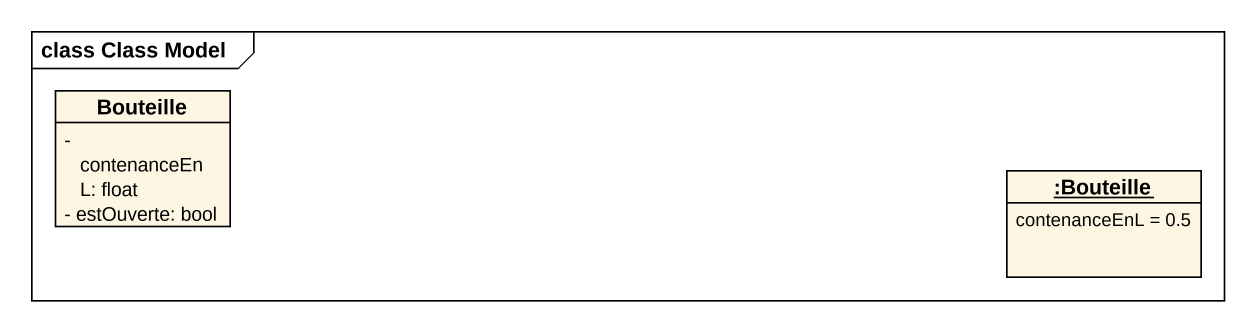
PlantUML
@startuml
mainframe class Class Model
hide circle
hide empty members
skinparam classAttributeIconSize 0
class Bouteille {
  - contenanceEnL: float
  - estOuverte: bool
}
object ":Bouteille" as Bouteille_2 {
  contenanceEnL = 0.5
}
@enduml
